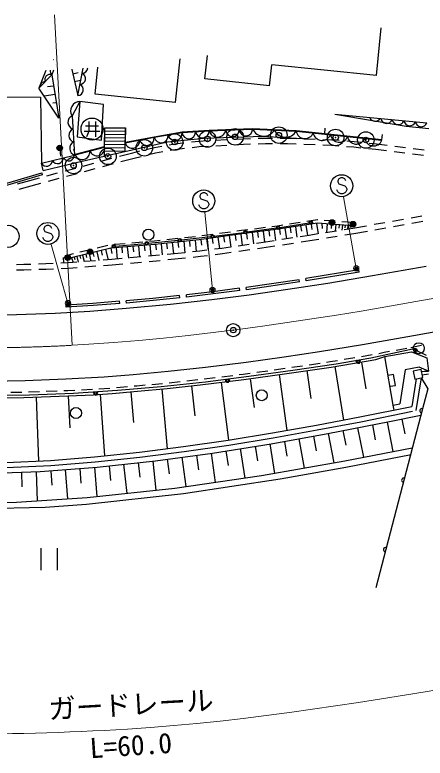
# Model space of a CAD drawing. Units: millimetres at full size, sheet at 1:1000; details may follow other scales. Extents: x 40000 to 680000, y 20000 to 380000.
# Drawn here: x 246896 to 284121, y 238250 to 305630 of the extents above; entities that cross this region are included whole.
import ezdxf
from ezdxf.enums import TextEntityAlignment as Align

# ---------------------------------------------------------------- set-up
doc = ezdxf.new("R2010")
doc.units = ezdxf.units.MM
doc.header["$LTSCALE"] = 1000
doc.header["$PDMODE"] = 32
doc.header["$PDSIZE"] = 500
doc.linetypes.add('CHAIN', pattern=[18.5, 12, -1.5, 3.5, -1.5])
for name, color, linetype, lineweight in [('M-BGD', 7, 'Continuous', 25), ('M-BMK', 2, 'CHAIN', 13), ('M-BMK-ROW', 30, 'Continuous', 25), ('M-BMK-SRVR', 3, 'Continuous', 25), ('M-STR-HTXT', 7, 'Continuous', 13), ('M-STR-STRC', 7, 'Continuous', 25)]:
    doc.layers.add(name, color=color, linetype=linetype, lineweight=lineweight)
doc.styles.add('ＭＳ ゴシック', font='')
doc.styles.get('ＭＳ ゴシック').set_extended_font_data('MS Gothic')

msp = doc.modelspace()

# ---------------------------------------------------------------- linework, layer by layer
at = {"layer": 'M-BGD'}
for p, q in [((279696, 300134), (280136, 304449)), ((261470, 297675), (261889, 301637)), ((249697, 300585), (249082, 298984)), ((250396, 300619), (250249, 300185)), ((252071, 300717), (252068, 300676)), ((252068, 300676), (252610, 298327)), ((252610, 298327), (253098, 300787)), ((270002, 299203), (270207, 301103)), ((279696, 300134), (270207, 301103)), ((250249, 300185), (249082, 298984)), ((250249, 300185), (250889, 296265)), ((252158, 300288), (252633, 300398)), ((252322, 299577), (252866, 299703)), ((250889, 296265), (249082, 298984)), ((250416, 299165), (249850, 299111)), ((245009, 298212), (249224, 298168)), ((249224, 298168), (249305, 292193)), ((250540, 298407), (249561, 298263)), ((250661, 297663), (250336, 297639)), ((252791, 297778), (252082, 296472)), ((252791, 297778), (252543, 294562)), ((254951, 297496), (252791, 297778)), ((254747, 294275), (254951, 297496)), ((252082, 296472), (252315, 292922)), ((275917, 296638), (282410, 295539)), ((275917, 296638), (284278, 295833)), ((253599, 295975), (253599, 295075)), ((254199, 295975), (254199, 294575)), ((253299, 295575), (254499, 295575)), ((255022, 292822), (255053, 295403)), ((255053, 295403), (256925, 295380)), ((256900, 293280), (256925, 295380)), ((275011, 294848), (275064, 295345)), ((282410, 295539), (284468, 295328)), ((252543, 294562), (254747, 294275)), ((253199, 295075), (254599, 295075)), ((253499, 294775), (253399, 294575)), ((253599, 295075), (253499, 294775)), ((255042, 294503), (256914, 294480)), ((255046, 294803), (256918, 294780)), ((255050, 295103), (256922, 295080)), ((264034, 294441), (269412, 294640)), ((268964, 294445), (269621, 294466)), ((269345, 294644), (273504, 294391)), ((269621, 294466), (270277, 294465)), ((270977, 294464), (271632, 294464)), ((271632, 294464), (272449, 294432)), ((280205, 294292), (280258, 294789)), ((250949, 293801), (251028, 292815)), ((252472, 292238), (260737, 294131)), ((255035, 293903), (256907, 293880)), ((255039, 294203), (256911, 294180)), ((260737, 294131), (264073, 294443)), ((260910, 293845), (261570, 293962)), ((261570, 293962), (262230, 294034)), ((262926, 294110), (263587, 294182)), ((263587, 294182), (264398, 294227)), ((265097, 294265), (266096, 294320)), ((265129, 293766), (266127, 293821)), ((266795, 294359), (267607, 294403)), ((266826, 293860), (267628, 293904)), ((267607, 294403), (268264, 294424)), ((267628, 293904), (268279, 293924)), ((268978, 293946), (269629, 293966)), ((269629, 293966), (270275, 293965)), ((270975, 293964), (271622, 293964)), ((271622, 293964), (272429, 293932)), ((273129, 293905), (274128, 293866)), ((273148, 294405), (274148, 294366)), ((274828, 293839), (275635, 293808)), ((274847, 294339), (275664, 294307)), ((275635, 293808), (276292, 293757)), ((275664, 294307), (276329, 294256)), ((277027, 294202), (277692, 294150)), ((277692, 294150), (278345, 294081)), ((279041, 294007), (279694, 293938)), ((279694, 293938), (280666, 293817)), ((252358, 292978), (252234, 293463)), ((252365, 292949), (255032, 293631)), ((255028, 293303), (256900, 293280)), ((255032, 293603), (256903, 293580)), ((256378, 292807), (257598, 293135)), ((257598, 293135), (258239, 293289)), ((258919, 293452), (259560, 293605)), ((259032, 292964), (259662, 293115)), ((259560, 293605), (260220, 293722)), ((259662, 293115), (260307, 293230)), ((260996, 293352), (261641, 293467)), ((261641, 293467), (262286, 293537)), ((262982, 293613), (263628, 293684)), ((263628, 293684), (264430, 293728)), ((276989, 293703), (277646, 293652)), ((277646, 293652), (278294, 293584)), ((278990, 293510), (279637, 293441)), ((279637, 293441), (280601, 293321)), ((281296, 293235), (282288, 293112)), ((281361, 293731), (282353, 293608)), ((283048, 293522), (284040, 293399)), ((249305, 292193), (252315, 292922)), ((254737, 292366), (255702, 292626)), ((256508, 292324), (257721, 292650)), ((257721, 292650), (258351, 292801)), ((282983, 293026), (283975, 292903)), ((249457, 291507), (249305, 292193)), ((249470, 291510), (252480, 292240)), ((253095, 291925), (254061, 292185)), ((254866, 291883), (255832, 292143)), ((243480, 289595), (249332, 291324)), ((249385, 291118), (243535, 289405)), ((249332, 291324), (249385, 291118)), ((249811, 291043), (250777, 291302)), ((251453, 291484), (252419, 291743)), ((251582, 291001), (252548, 291260)), ((253224, 291442), (254190, 291702)), ((247137, 290304), (247916, 290533)), ((247916, 290533), (249135, 290861)), ((249941, 290560), (250906, 290819)), ((247280, 289825), (248052, 290052)), ((248052, 290052), (249265, 290378)), ((282151, 287084), (281167, 286909)), ((283825, 287383), (282840, 287207)), ((270740, 286485), (270219, 286419)), ((271210, 286556), (270740, 286485)), ((272791, 286798), (271803, 286647)), ((272346, 286427), (272492, 285470)), ((272825, 286500), (272898, 286022)), ((273303, 286573), (273449, 285617)), ((274345, 287035), (273384, 286889)), ((273780, 286646), (273853, 286168)), ((274258, 286719), (274404, 285767)), ((274373, 287034), (274345, 287035)), ((274737, 286707), (274771, 286263)), ((275969, 286922), (274972, 286992)), ((275217, 286674), (275163, 285887)), ((275611, 286647), (275583, 286253)), ((276004, 286619), (275962, 286014)), ((276307, 286598), (276286, 286295)), ((277565, 286811), (276568, 286881)), ((276609, 286577), (276577, 286111)), ((276859, 286560), (276843, 286327)), ((277108, 286542), (277084, 286191)), ((277358, 286525), (277345, 286349)), ((278804, 286488), (277569, 286268)), ((280477, 286786), (279493, 286611)), ((282227, 286590), (281242, 286414)), ((283901, 286888), (282916, 286713)), ((264865, 285719), (263874, 285585)), ((266451, 285932), (265460, 285799)), ((267463, 286068), (267045, 286012)), ((267388, 285755), (267526, 284730)), ((268037, 286141), (267463, 286068)), ((267902, 285821), (267967, 285308)), ((268415, 285887), (268544, 284876)), ((269624, 286343), (268632, 286217)), ((268921, 285951), (268985, 285445)), ((269426, 286015), (269553, 285020)), ((269924, 286079), (269987, 285581)), ((270421, 286142), (270545, 285172)), ((270906, 286207), (270980, 285723)), ((271390, 286280), (271536, 285324)), ((271868, 286354), (271941, 285875)), ((274392, 285766), (273585, 285638)), ((276071, 286031), (275083, 285875)), ((277569, 286268), (276762, 286140)), ((277652, 285775), (276842, 285647)), ((278880, 285993), (277652, 285775)), ((280553, 286292), (279569, 286116)), ((258502, 285032), (257507, 284942)), ((259552, 285126), (259100, 285086)), ((260095, 285183), (259552, 285126)), ((261687, 285349), (260692, 285245)), ((261697, 285048), (261750, 284531)), ((262214, 285102), (262322, 284065)), ((263278, 285514), (262283, 285411)), ((262732, 285156), (262786, 284638)), ((263250, 285210), (263358, 284176)), ((263766, 285268), (263835, 284753)), ((264281, 285337), (264420, 284305)), ((264797, 285407), (264867, 284891)), ((265314, 285476), (265454, 284436)), ((265834, 285546), (265904, 285026)), ((266354, 285616), (266493, 284582)), ((266871, 285686), (266941, 285169)), ((269632, 285032), (268834, 284917)), ((270423, 285153), (269632, 285032)), ((272103, 285411), (271114, 285259)), ((273585, 285638), (272795, 285517)), ((273662, 285144), (272870, 285022)), ((274472, 285272), (273662, 285144)), ((276151, 285537), (275163, 285381)), ((255321, 284710), (254349, 284477)), ((255128, 284355), (255353, 283419)), ((255596, 284468), (255708, 283999)), ((256909, 284888), (255913, 284799)), ((256075, 284512), (256167, 283488)), ((256587, 284558), (256633, 284046)), ((257099, 284604), (257192, 283582)), ((257610, 284650), (257656, 284139)), ((258121, 284696), (258213, 283677)), ((258631, 284742), (258677, 284232)), ((259141, 284788), (259233, 283771)), ((259650, 284835), (259703, 284327)), ((260158, 284888), (260264, 283866)), ((260669, 284941), (260722, 284430)), ((261180, 284994), (261287, 283960)), ((265660, 284462), (265015, 284381)), ((266458, 284577), (265660, 284462)), ((268141, 284818), (267151, 284676)), ((269705, 284537), (268904, 284422)), ((270498, 284658), (269705, 284537)), ((272178, 284916), (271190, 284765)), ((252058, 283926), (251472, 283734)), ((252210, 283963), (252058, 283926)), ((252281, 283671), (252333, 283456)), ((252524, 283730), (252647, 283218)), ((252780, 283791), (252841, 283535)), ((253765, 284336), (252793, 284103)), ((253036, 283853), (253179, 283258)), ((253333, 283924), (253405, 283627)), ((253631, 283996), (253797, 283303)), ((253977, 284079), (254060, 283733)), ((254323, 284162), (254516, 283357)), ((254725, 284258), (254822, 283856)), ((258335, 283688), (257339, 283596)), ((260028, 283844), (259032, 283752)), ((261676, 283996), (260725, 283908)), ((262328, 284066), (261676, 283996)), ((263677, 284211), (263025, 284141)), ((263735, 283714), (263078, 283644)), ((264321, 284292), (263677, 284211)), ((264384, 283796), (263735, 283714)), ((265727, 283967), (265078, 283884)), ((266528, 284082), (265727, 283967)), ((268211, 284323), (267221, 284181)), ((248351, 283014), (247697, 282993)), ((249705, 283058), (249051, 283037)), ((250365, 283088), (249705, 283058)), ((251723, 283150), (251064, 283120)), ((251343, 283141), (251313, 283639)), ((252510, 283208), (251723, 283150)), ((251802, 283527), (251836, 283383)), ((252040, 283605), (252178, 283183)), ((254206, 283334), (253208, 283260)), ((255690, 283444), (254904, 283385)), ((256642, 283532), (255690, 283444)), ((256688, 283034), (255732, 282946)), ((258380, 283190), (257385, 283098)), ((260073, 283346), (259077, 283254)), ((261726, 283499), (260770, 283410)), ((262382, 283569), (261726, 283499)), ((247697, 282993), (247050, 282981)), ((247710, 282493), (247060, 282481)), ((248367, 282515), (247710, 282493)), ((249724, 282558), (249067, 282537)), ((250389, 282589), (249724, 282558)), ((251753, 282651), (251088, 282620)), ((252546, 282709), (251753, 282651)), ((254241, 282835), (253244, 282761)), ((255732, 282946), (254939, 282887)), ((278096, 282510), (273308, 281723)), ((278128, 282313), (278096, 282510)), ((272687, 281623), (267887, 280915)), ((272716, 281425), (272687, 281623)), ((267311, 280646), (267285, 280844)), ((256420, 279465), (256404, 279665)), ((261868, 279981), (261847, 280180)), ((282819, 275478), (283766, 275679)), ((283766, 275679), (283788, 275655)), ((279915, 274941), (280402, 275039)), ((280402, 275039), (280897, 275129)), ((281487, 275236), (282471, 275415)), ((275517, 274198), (276168, 274306)), ((276760, 274405), (277747, 274569)), ((278339, 274667), (279325, 274831)), ((279642, 274377), (280473, 274645)), ((270431, 273458), (271421, 273595)), ((272015, 273682), (273004, 273828)), ((273598, 273915), (274587, 274061)), ((275181, 274149), (275517, 274198)), ((275912, 273757), (276719, 268901)), ((278340, 274160), (278744, 271732)), ((283569, 273679), (282294, 273449)), ((284426, 273323), (283569, 273679)), ((265673, 272827), (266665, 272950)), ((267261, 273023), (267604, 273066)), ((267604, 273066), (268252, 273156)), ((268846, 273238), (269837, 273375)), ((270862, 273013), (271563, 267956)), ((273388, 273379), (273760, 270853)), ((281261, 273027), (280768, 272942)), ((281431, 272042), (281261, 273027)), ((282294, 273449), (281831, 270357)), ((283756, 273474), (283039, 273334)), ((283039, 273334), (283179, 272618)), ((283896, 272758), (283756, 273474)), ((283791, 273295), (284017, 273326)), ((283848, 273000), (284421, 273078)), ((284017, 273326), (284426, 273323)), ((259311, 272136), (260306, 272227)), ((260903, 272285), (261898, 272391)), ((262495, 272454), (263489, 272560)), ((264085, 272631), (265077, 272753)), ((265625, 272317), (266274, 267075)), ((268246, 272650), (268608, 270034)), ((283307, 272643), (282898, 270124)), ((283179, 272618), (283896, 272758)), ((283767, 272733), (283284, 269753)), ((283767, 272733), (284356, 271716)), ((249733, 271511), (250732, 271547)), ((251332, 271568), (251704, 271581)), ((251704, 271581), (252331, 271613)), ((252930, 271643), (253929, 271692)), ((254528, 271733), (255525, 271804)), ((256123, 271853), (257119, 271939)), ((257717, 271990), (257976, 272013)), ((257976, 272013), (258713, 272081)), ((260218, 271717), (260717, 266299)), ((262924, 271997), (263211, 269292)), ((280938, 271957), (281431, 272042)), ((284356, 271716), (283878, 269928)), ((246534, 271426), (247534, 271437)), ((248134, 271454), (249133, 271490)), ((248842, 270979), (249048, 265182)), ((251741, 271083), (251885, 268186)), ((254637, 271240), (255033, 265652)), ((257429, 271464), (257670, 268673)), ((281233, 270254), (281831, 270357)), ((281310, 269808), (281233, 270254)), ((283878, 269928), (279636, 253684)), ((282010, 268985), (282280, 267649)), ((277996, 268197), (278515, 265520)), ((279334, 268457), (279594, 267118)), ((280673, 268717), (281192, 266039)), ((275335, 267681), (275851, 265020)), ((276665, 267939), (276923, 266609)), ((271346, 266967), (271584, 265638)), ((272675, 267204), (273150, 264544)), ((274005, 267442), (274243, 266112)), ((267351, 266309), (267774, 263643)), ((268684, 266521), (268896, 265188)), ((270017, 266732), (270440, 264066)), ((262046, 265533), (262407, 262863)), ((263381, 265714), (263562, 264379)), ((264716, 265894), (265074, 263251)), ((266034, 266100), (266243, 264783)), ((256764, 264897), (257050, 262254)), ((258085, 265040), (258228, 263718)), ((259407, 265183), (259694, 262536)), ((260727, 265355), (260905, 264035)), ((247499, 264175), (247543, 262839)), ((248835, 264218), (248921, 261583)), ((250150, 264305), (250253, 262991)), ((251465, 264409), (251673, 261757)), ((252791, 264513), (252895, 263187)), ((254116, 264617), (254325, 261963)), ((255440, 264753), (255584, 263430)), ((249239, 257293), (249239, 255293)), ((250739, 257293), (250739, 255293))]:
    msp.add_line(p, q, dxfattribs=at)
for points in [[(270002, 299203), (264146, 299834), (264368, 301950)], [(261470, 297675), (254176, 298446), (254410, 300885)], [(255023, 295403), (255002, 293655), (252358, 292978)], [(256909, 294016), (259546, 294528), (262070, 294957), (264529, 295126), (266035, 295167), (268466, 295281), (272411, 295096), (280202, 294262)], [(280205, 294292), (272414, 295126), (268466, 295311), (266034, 295197), (264527, 295156), (262067, 294987), (259541, 294558), (256939, 294053), (256955, 295379)], [(277545, 286512), (274358, 286734), (270782, 286188), (267502, 285771), (263611, 285247), (259581, 284828), (255605, 284470), (252140, 283638), (251565, 283449)], [(278128, 282313), (273341, 281526), (273308, 281723)], [(272716, 281425), (267916, 280717), (267887, 280915)], [(267285, 280844), (264866, 280529), (262456, 280242)], [(267311, 280646), (264891, 280330), (262479, 280044), (262456, 280242)], [(256404, 279665), (253974, 279478), (251551, 279323)], [(261847, 280180), (259429, 279924), (257009, 279707)], [(261868, 279981), (259448, 279724), (257026, 279508), (257009, 279707)], [(256420, 279465), (253988, 279279), (251564, 279123), (251551, 279323)], [(281233, 270254), (280473, 274645), (282891, 275084), (284267, 274546), (284426, 273323)], [(221682, 270472), (224013, 272018), (227719, 271638), (231728, 271303), (235696, 271055), (239695, 270940), (243722, 270893), (247722, 270939), (251726, 271082), (254043, 271197), (255735, 271317), (258021, 271515), (260724, 271764), (263708, 272080), (267669, 272570), (271584, 273113), (275594, 273704), (279642, 274377)], [(226792, 265154), (228819, 264969), (231869, 264778), (234919, 264643), (237971, 264561), (242041, 264538), (246112, 264611), (250163, 264790), (254175, 265121), (258244, 265543), (262261, 266051), (266307, 266634), (270340, 267292), (274331, 267999), (278284, 268751), (282985, 269693)], [(226832, 265592), (228853, 265407), (231892, 265218), (234934, 265082), (237978, 265001), (242039, 264978), (246098, 265051), (250135, 265230), (254134, 265559), (258194, 265980), (262202, 266487), (266240, 267069), (270266, 267726), (274252, 268432), (278199, 269183), (282898, 270124)], [(225761, 264721), (232860, 264227), (238982, 264046), (244086, 264062), (249190, 264230), (254351, 264635), (259667, 265211), (264842, 265911), (270165, 266756), (275281, 267671), (280876, 268756), (283722, 269332)], [(226702, 262150), (233962, 261631), (240873, 261420), (247059, 261465), (253448, 261869), (261416, 262719), (269283, 263862), (276839, 265194), (282951, 266381)]]:
    msp.add_lwpolyline(points, dxfattribs=at)
for centre, radius in [((253899, 295275), 1000), ((250968, 293562), 250), ((250968, 293562), 200), ((250968, 293562), 150), ((250968, 293562), 100), ((250968, 293562), 50), ((259019, 285709), 500), ((283543, 275411), 500), ((269297, 271147), 500), ((252438, 269533), 500)]:
    msp.add_circle(centre, radius, dxfattribs=at)
for centre, radius, start, end in [((250497, 301010), 561, 97.97252, 98.87792), ((250649, 300579), 561, 177.5297, 224.59624), ((250649, 300579), 561, 97.97252, 97.97253), ((252984, 300852), 525, 272.54099, 356.04552), ((250059, 299786), 442, 64.48381, 207.14026), ((252785, 299852), 525, 272.54099, 65.03565), ((249614, 299118), 442, 85.5669, 180.9379), ((252587, 298851), 525, 272.54099, 65.03565), ((252802, 296927), 851, 90.74459, 212.24085), ((252349, 295896), 636, 114.83371, 252.65247), ((279598, 296532), 544, 203.61597, 325.93206), ((280634, 296328), 544, 189.81503, 339.19066), ((281679, 296228), 544, 189.81503, 339.19066), ((282724, 296127), 544, 189.81503, 339.19066), ((283769, 296026), 544, 189.81503, 339.19066), ((252427, 294712), 636, 114.83371, 252.65247), ((263913, 295100), 616, 185.46121, 2.42573), ((265277, 295319), 773, 194.45861, 348.60985), ((266642, 295204), 609, 183.51409, 1.88376), ((267858, 295261), 609, 183.51409, 1.88376), ((269477, 295747), 1112, 204.73096, 329.8791), ((271449, 295654), 1112, 204.73096, 329.8791), ((258872, 294475), 676, 197.43958, 4.53231), ((260170, 294676), 641, 193.33816, 5.94478), ((261432, 294890), 641, 193.33816, 5.94478), ((262684, 295015), 616, 185.46121, 2.42573), ((273213, 295223), 812, 189.00119, 338.78016), ((274771, 295056), 812, 189.00119, 338.78016), ((276329, 294889), 812, 189.00119, 338.78016), ((277887, 294722), 812, 189.00119, 338.78016), ((252504, 293529), 636, 114.83371, 252.65247), ((257554, 294219), 676, 197.43958, 4.53231), ((279445, 294555), 812, 189.00119, 338.78016), ((253008, 293211), 695, 202.18037, 6.51744), ((254342, 293552), 695, 202.18037, 6.51744), ((249775, 292443), 533, 208.04379, 359.20824), ((250778, 292687), 533, 208.04379, 359.20824), ((251782, 292930), 533, 208.04379, 359.20824), ((283827, 269735), 200, 75.36754, 255.36754), ((282185, 263446), 200, 75.36754, 255.36754), ((280543, 257156), 200, 75.36754, 255.36754)]:
    msp.add_arc(centre, radius, start, end, dxfattribs=at)
at = {"layer": 'M-BMK'}
msp.add_lwpolyline([(291686, 281132), (289459, 280730), (287232, 280330), (285005, 279933), (282776, 279542), (280546, 279158), (278315, 278783), (276081, 278419), (273846, 278067), (271609, 277730), (269369, 277409), (267127, 277105), (264882, 276821), (262634, 276559), (260384, 276321), (258131, 276107), (255876, 275921), (253619, 275763), (252088, 275674)], dxfattribs=at)
msp.add_arc((243510, 435443), 160000, 263.44771, 273.0732, dxfattribs=at)
at = {"layer": 'M-BMK-ROW'}
msp.add_lwpolyline([(221679, 251541), (226995, 261565), (232644, 261150), (238303, 260916), (243967, 260867), (249632, 261001), (253398, 261281), (262202, 262242), (270960, 263562), (276912, 264627), (282847, 265776)], dxfattribs=at)
for centre in [(264372, 294384), (266881, 294570), (270847, 294728), (275998, 294514), (261396, 294100), (278742, 294288), (258644, 293575), (255339, 292801), (252223, 291972)]:
    msp.add_circle(centre, 750, dxfattribs=at)
for p in [(264372, 294384), (266881, 294570), (270847, 294728), (275998, 294514), (278742, 294288), (258644, 293575), (261396, 294100), (255339, 292801), (252223, 291972)]:
    msp.add_point(p, dxfattribs=at)
at = {"layer": 'M-BMK-SRVR'}
msp.add_circle((266713, 277052), 600, dxfattribs=at)
msp.add_point((266713, 277052), dxfattribs=at)
at = {"layer": 'M-STR-HTXT'}
for p, q in [((252088, 275673), (250480, 305630)), ((277869, 282648), (276724, 289142)), ((264829, 280690), (264136, 287746)), ((251717, 279498), (250181, 284818))]:
    msp.add_line(p, q, dxfattribs=at)
msp.add_lwpolyline([(288482, 244987), (286400, 244642), (284317, 244298), (282234, 243958), (280150, 243624), (278065, 243298), (275978, 242981), (273890, 242676), (271799, 242384), (269707, 242108), (267612, 241849), (265515, 241609), (263416, 241391), (261314, 241195), (259210, 241025), (257105, 240882), (254997, 240768), (253964, 240723)], dxfattribs=at)
for centre, radius in [((277869, 282648), 150), ((277869, 282648), 120), ((277869, 282648), 90), ((277869, 282648), 60), ((277869, 282648), 30), ((277869, 282648), 20), ((264829, 280690), 150), ((264829, 280690), 120), ((264829, 280690), 90), ((264829, 280690), 60), ((264829, 280690), 30), ((264829, 280690), 20), ((251717, 279498), 150), ((251717, 279498), 120), ((251717, 279498), 90), ((251717, 279498), 60), ((251717, 279498), 30), ((251717, 279498), 20)]:
    msp.add_circle(centre, radius, dxfattribs=at)
msp.add_arc((243510, 435462), 195019, 263.28313, 273.07297, dxfattribs=at)
for p in [(277869, 282648), (264829, 280690), (251717, 279498)]:
    msp.add_point(p, dxfattribs=at)
at = {"layer": 'M-STR-STRC'}
for p, q in [((276276, 290771), (276185, 290590)), ((276185, 290590), (276185, 290499)), ((276185, 290499), (276276, 290317)), ((276458, 290862), (276276, 290771)), ((276640, 290862), (276458, 290862)), ((276821, 290771), (276640, 290862)), ((276912, 290590), (276821, 290771)), ((276185, 289590), (276094, 289771)), ((276276, 290317), (276821, 290135)), ((276821, 290135), (276912, 290044)), ((276912, 290044), (277003, 289862)), ((277003, 289771), (276912, 289590)), ((277003, 289862), (277003, 289771)), ((263763, 289403), (263672, 289221)), ((263672, 289221), (263672, 289130)), ((263672, 289130), (263763, 288948)), ((263945, 289494), (263763, 289403)), ((264127, 289494), (263945, 289494)), ((264309, 289403), (264127, 289494)), ((264399, 289221), (264309, 289403)), ((276276, 289499), (276185, 289590)), ((276458, 289408), (276276, 289499)), ((276640, 289408), (276458, 289408)), ((276821, 289499), (276640, 289408)), ((276912, 289590), (276821, 289499)), ((263672, 288221), (263581, 288403)), ((263763, 288948), (264309, 288766)), ((264309, 288766), (264399, 288675)), ((264399, 288675), (264490, 288494)), ((264490, 288403), (264399, 288221)), ((264490, 288494), (264490, 288403)), ((263763, 288130), (263672, 288221)), ((263945, 288039), (263763, 288130)), ((264127, 288039), (263945, 288039)), ((264309, 288130), (264127, 288039)), ((264399, 288221), (264309, 288130)), ((249621, 286448), (249530, 286267)), ((249803, 286539), (249621, 286448)), ((249985, 286539), (249803, 286539)), ((250166, 286448), (249985, 286539)), ((250257, 286267), (250166, 286448)), ((270931, 286353), (273606, 286779)), ((249530, 286267), (249530, 286176)), ((249530, 286176), (249621, 285994)), ((249621, 285994), (250166, 285812)), ((250166, 285812), (250257, 285721)), ((250257, 285721), (250348, 285539)), ((264983, 285564), (267666, 285908)), ((267964, 285947), (270634, 286310)), ((249530, 285267), (249439, 285448)), ((249621, 285176), (249530, 285267)), ((249803, 285085), (249621, 285176)), ((249985, 285085), (249803, 285085)), ((250166, 285176), (249985, 285085)), ((250257, 285267), (250166, 285176)), ((250348, 285448), (250257, 285267)), ((250348, 285539), (250348, 285448)), ((259008, 284940), (261703, 285199)), ((262001, 285230), (264685, 285528)), ((256025, 284676), (258709, 284913)), ((284249, 274757), (283369, 275176))]:
    msp.add_line(p, q, dxfattribs=at)
for points in [[(243721, 278420), (247046, 278460), (250561, 278596), (253696, 278771), (256987, 279027), (261019, 279404), (264780, 279825), (268152, 280246), (271665, 280758), (275279, 281321), (279351, 282005), (284218, 282847)], [(244586, 272422), (247829, 272483), (251514, 272640), (255000, 272826), (257638, 273033), (260801, 273325), (264182, 273695), (267889, 274159), (271334, 274627), (274543, 275111), (278425, 275749), (283078, 276552), (301743, 279930)], [(224275, 272254), (228246, 271824), (232232, 271516), (236225, 271279), (240232, 271168), (244241, 271156), (248221, 271184), (252209, 271329), (256212, 271595), (260182, 271940), (264180, 272374), (268131, 272863), (272109, 273435), (276059, 274005), (279194, 274540), (283112, 275370)]]:
    msp.add_lwpolyline(points, dxfattribs=at)
for centre, radius in [((276549, 290135), 1000), ((264036, 288766), 1000), ((275664, 286809), 250), ((246288, 285551), 1000), ((249894, 285812), 1000), ((270782, 286330), 150), ((270782, 286330), 120), ((270782, 286330), 100), ((273755, 286803), 150), ((273755, 286803), 120), ((273755, 286803), 100), ((275664, 286809), 204), ((275664, 286809), 159), ((275664, 286809), 114), ((275664, 286809), 68.2), ((275664, 286809), 22.7), ((277569, 286657), 250), ((277569, 286657), 204), ((277569, 286657), 159), ((277569, 286657), 114), ((277569, 286657), 68.2), ((277569, 286657), 22.7), ((264834, 285545), 150), ((267815, 285927), 150), ((267815, 285927), 120), ((267815, 285927), 100), ((258858, 284926), 150), ((258858, 284926), 120), ((258858, 284926), 100), ((261852, 285213), 150), ((261852, 285213), 120), ((261852, 285213), 100), ((264834, 285545), 120), ((264834, 285545), 100), ((253723, 284158), 250), ((253723, 284158), 204), ((255875, 284662), 150), ((255875, 284662), 120), ((255875, 284662), 100), ((251690, 283629), 250), ((251690, 283629), 204), ((251690, 283629), 159), ((251690, 283629), 114), ((251690, 283629), 68.2), ((253723, 284158), 159), ((253723, 284158), 114), ((253723, 284158), 68.2), ((253723, 284158), 22.7), ((251690, 283629), 22.7), ((283234, 275240), 150), ((283234, 275240), 120), ((283234, 275240), 100), ((278059, 274232), 100), ((266180, 272508), 100), ((254231, 271350), 100)]:
    msp.add_circle(centre, radius, dxfattribs=at)
for centre, radius, start, end in [((283143, 275223), 150, 281.95506, 101.95506), ((278059, 274232), 188, 152.81626, 46.55606), ((278059, 274232), 150, 141.09578, 58.27654), ((278059, 274232), 112, 99.68619, 99.68613), ((266180, 272508), 188, 150.18679, 43.92659), ((266180, 272508), 150, 138.46631, 55.64707), ((266180, 272508), 112, 97.05672, 97.05666), ((254231, 271350), 188, 146.92692, 40.66671), ((254231, 271350), 150, 135.20644, 52.38719), ((254231, 271350), 112, 93.79683, 93.7968)]:
    msp.add_arc(centre, radius, start, end, dxfattribs=at)

# ---------------------------------------------------------------- texts
at = {"layer": 'M-STR-HTXT', "style": 'ＭＳ ゴシック'}
msp.add_text('ガードレール', height=1833, rotation=3.193, dxfattribs=at).set_placement((257510, 241646), align=Align.BOTTOM_CENTER)
msp.add_text('L=60.0', height=1833, rotation=3.853, dxfattribs=at).set_placement((257356, 240314), align=Align.TOP_CENTER)

doc.saveas('drawing.dxf')
